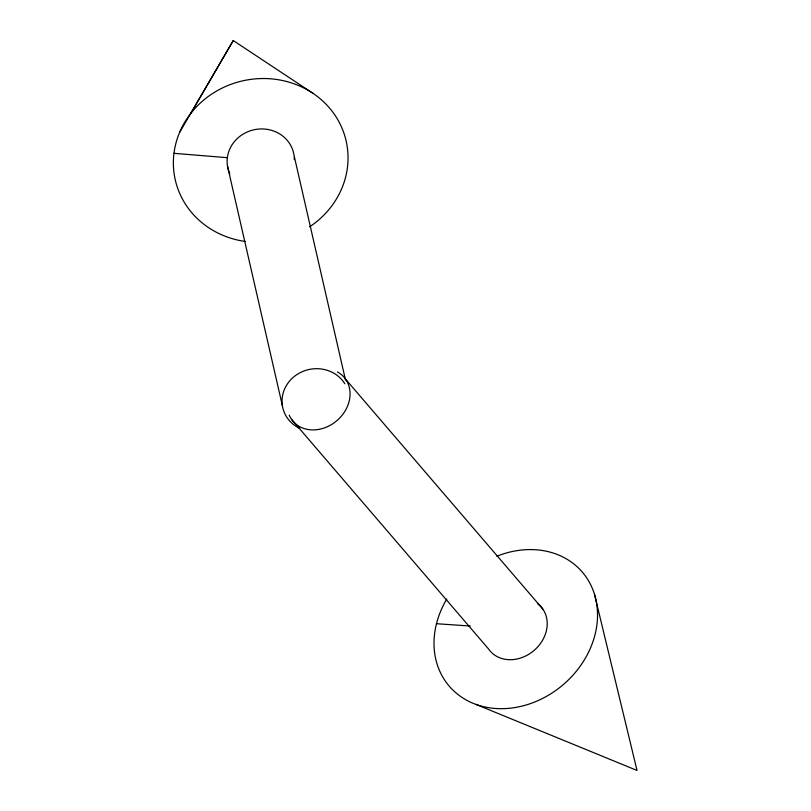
<?xml version="1.0" encoding="UTF-8"?>
<svg xmlns="http://www.w3.org/2000/svg" width="811" height="811" viewBox="0 0 811 811"><rect width="100%" height="100%" fill="white"/><g stroke="black" fill="none" stroke-linecap="round" stroke-linejoin="round"><path stroke-width="1.22" d="M190.737 113.469L233.254 40.55L312.975 93.326M179.586 132.446L233.254 40.55M436.49 623.72L470.268 626.021M173.97 153.32L227.344 157.689M475.945 704.394L637.03 770.45L594.433 594.118M345.618 379.213L542.772 609.01M291.615 419.449L488.78 649.236A33.707 28.091 -40.6 0 0 535.29 649.358A33.707 28.091 -40.6 0 0 537.683 603.729M345.486 379.953L293.947 154.952A33.707 31.386 -12.9 0 0 251.592 130.389A33.707 31.386 -12.9 0 0 229.837 173.747M227.455 165.91L282.37 405.662M496.879 556.234A87.629 73.041 -40.6 0 1 597.494 617.587A87.629 73.041 -40.6 0 1 491.608 708.104A87.629 73.041 -40.6 0 1 446.79 599.045M337.396 371.914A33.707 28.091 -40.6 0 1 337.579 420.057A33.707 28.091 -40.6 0 1 289.223 415.131M245.419 241.475A87.629 81.597 -12.9 0 1 181.776 127.672A87.629 81.597 -12.9 0 1 317.588 96.651A87.629 81.597 -12.9 0 1 309.66 226.796M294.221 157.273A33.707 31.386 -12.9 0 1 294.302 159.635M299.746 428.401A33.707 31.386 -12.9 0 1 291.555 378.909A33.707 31.386 -12.9 0 1 344.807 383.755"/></g></svg>
